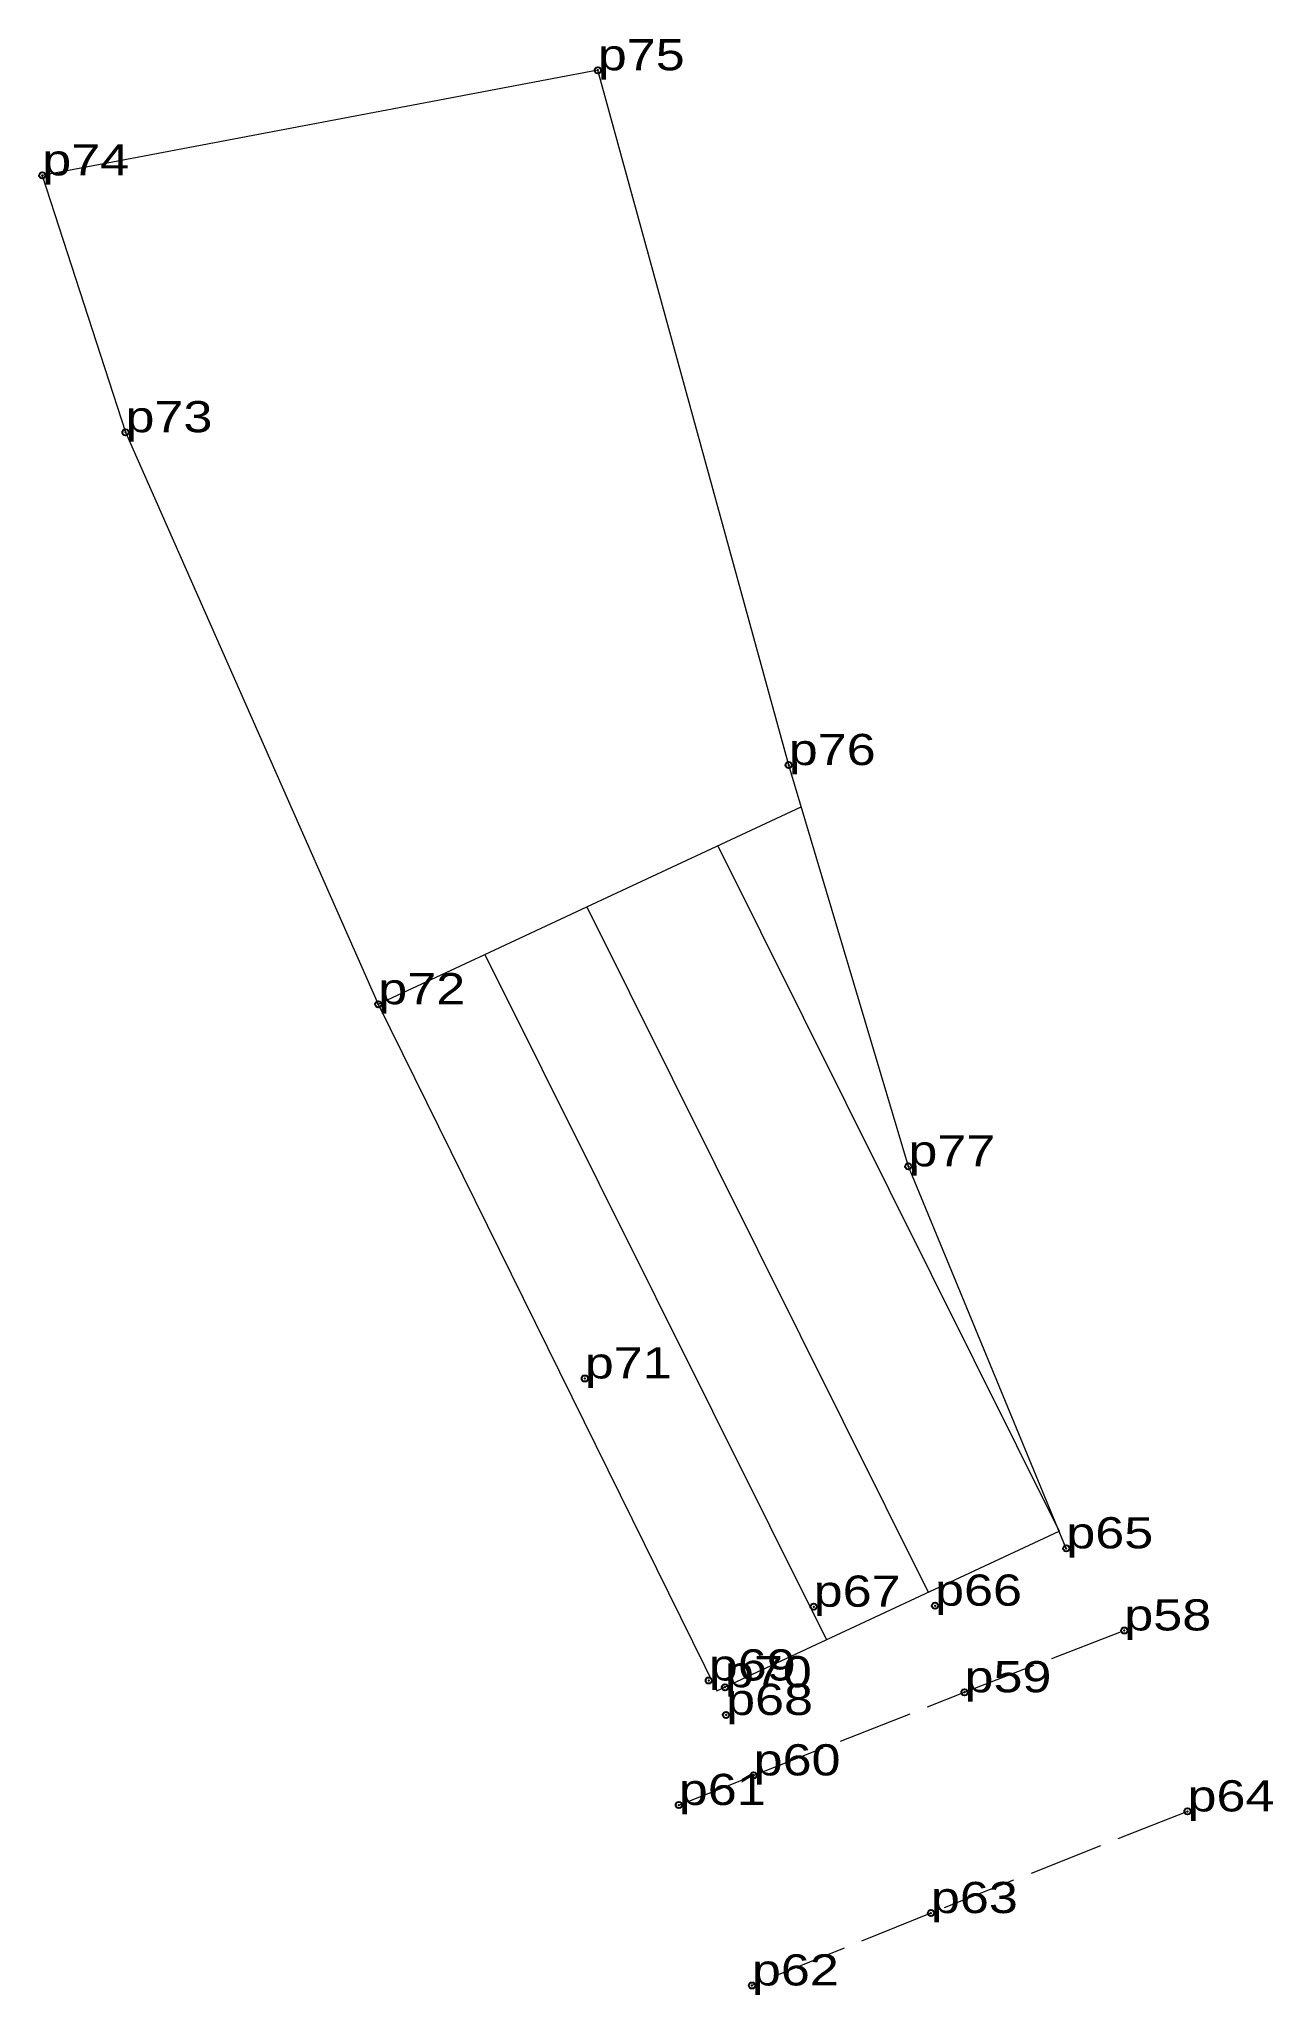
# Model space of a CAD drawing. Header units: metres. Extents: x 541897 to 552141, y 1821888 to 1839668.
# Drawn here: x 545678.2 to 545749.4, y 1836762.2 to 1836875.2 of the extents above; entities outside this region: 2.
import ezdxf

# ---------------------------------------------------------------- set-up
doc = ezdxf.new("R2010")
doc.units = ezdxf.units.M
doc.header["$LTSCALE"] = 0.72
doc.header["$PDMODE"] = 32
doc.header["$PDSIZE"] = 0.36
doc.linetypes.add('LONG_DASHED', pattern=[7.5, 6, -1.5])
doc.layers.add('10', color=7, linetype='LONG_DASHED', lineweight=13)
doc.layers.add('28', color=7, linetype='Continuous', lineweight=13)
doc.layers.add('12', color=7, linetype='Continuous')
doc.layers.add('7', color=7, linetype='Continuous')

msp = doc.modelspace()

# ---------------------------------------------------------------- linework, layer by layer
at = {"layer": '10', "linetype": 'Continuous'}
msp.add_line((545697.75, 1836819.44), (545717.31, 1836779.79), dxfattribs=at)
msp.add_lwpolyline([(545737.49, 1836788.02), (545728.37, 1836810.08), (545721.46, 1836833.25), (545710.43, 1836873.37), (545678.34, 1836867.3), (545683.15, 1836852.47), (545697.75, 1836819.44)], dxfattribs=at)
at = {"layer": '10'}
for points in [[(545715.11, 1836773.2), (545719.43, 1836774.91), (545731.61, 1836779.71), (545740.84, 1836783.28)], [(545744.49, 1836772.83), (545729.67, 1836766.96), (545719.33, 1836762.78)]]:
    msp.add_lwpolyline(points, dxfattribs=at)
at = {"layer": '28'}
for p, q in [((545709.8, 1836825.06), (545722.18, 1836830.84)), ((545717.36, 1836828.59), (545737.08, 1836789.02)), ((545703.9, 1836822.31), (545709.8, 1836825.06)), ((545709.8, 1836825.06), (545729.52, 1836785.49)), ((545697.75, 1836819.44), (545703.9, 1836822.31)), ((545703.9, 1836822.31), (545723.63, 1836782.74)), ((545717.31, 1836779.79), (545737.08, 1836789.02))]:
    msp.add_line(p, q, dxfattribs=at)
at = {"layer": '7'}
for p in [(552130.37, 1839666.12), (545710.43, 1836873.37), (545678.34, 1836867.3), (545683.15, 1836852.47), (545721.46, 1836833.25), (545697.75, 1836819.44), (545728.37, 1836810.08), (545709.68, 1836797.83), (545737.49, 1836788.02), (545722.9, 1836784.65), (545729.91, 1836784.71), (545740.84, 1836783.28), (545716.84, 1836780.39), (545717.77, 1836780), (545731.61, 1836779.71), (545717.84, 1836778.4), (545719.43, 1836774.91), (545715.11, 1836773.2), (545744.49, 1836772.83), (545729.67, 1836766.96), (545719.33, 1836762.78)]:
    msp.add_point(p, dxfattribs=at)

# ---------------------------------------------------------------- texts
at = {"layer": '12'}
for s, width, p in [('Base:p1', 1.2, (552130.37, 1839666.12)), ('p75', 1.25, (545710.43, 1836873.37)), ('p74', 1.25, (545678.34, 1836867.3)), ('p73', 1.25, (545683.15, 1836852.47)), ('p76', 1.25, (545721.46, 1836833.25)), ('p72', 1.25, (545697.75, 1836819.44)), ('p77', 1.25, (545728.37, 1836810.08)), ('p71', 1.25, (545709.68, 1836797.83)), ('p65', 1.25, (545737.49, 1836788.02)), ('p66', 1.25, (545729.91, 1836784.71)), ('p67', 1.25, (545722.9, 1836784.65)), ('p58', 1.25, (545740.84, 1836783.28)), ('p69', 1.25, (545716.84, 1836780.39)), ('p70', 1.25, (545717.77, 1836780)), ('p59', 1.25, (545731.61, 1836779.71)), ('p68', 1.25, (545717.84, 1836778.4)), ('p60', 1.25, (545719.43, 1836774.91)), ('p61', 1.25, (545715.11, 1836773.2)), ('p64', 1.25, (545744.49, 1836772.83)), ('p63', 1.25, (545729.67, 1836766.96)), ('p62', 1.25, (545719.33, 1836762.78))]:
    msp.add_text(s, height=1.8, dxfattribs=dict(at, width=width)).set_placement(p)

doc.saveas('drawing.dxf')
